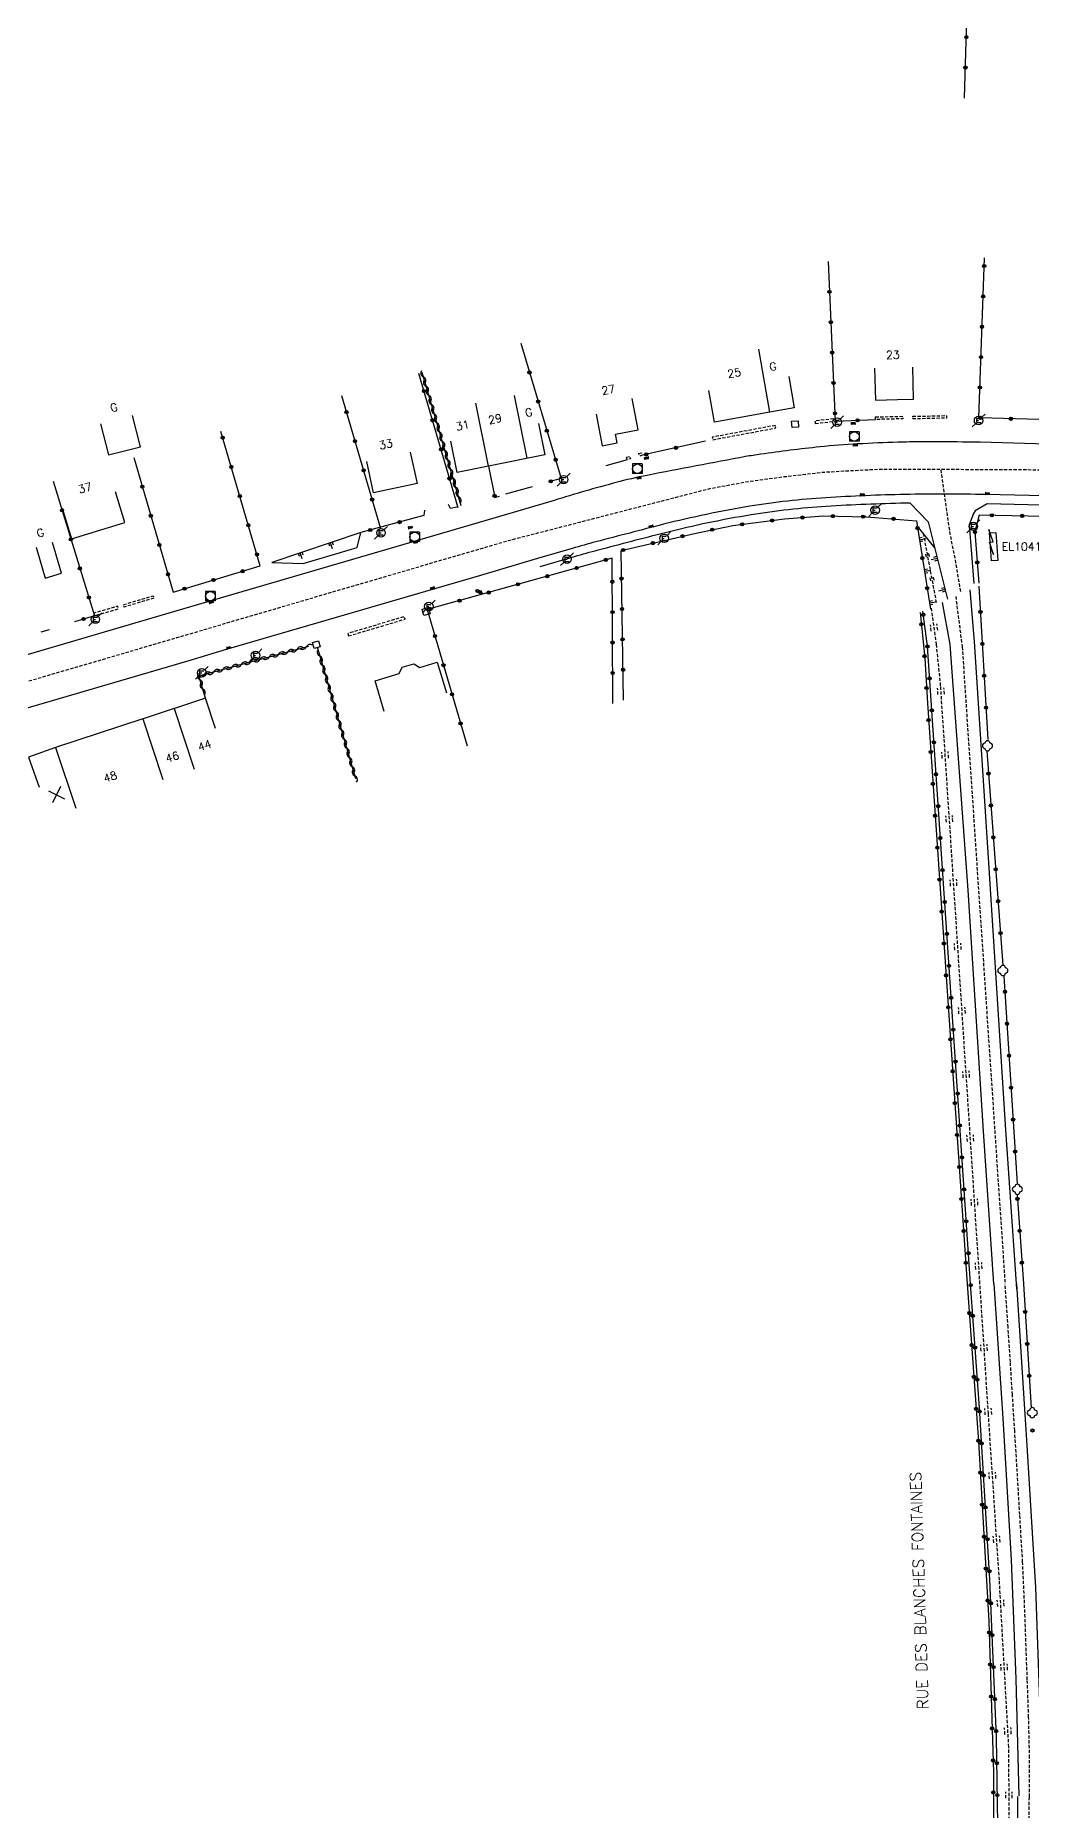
# Model space of a CAD drawing. Header units: millimetres. Extents: x 115000 to 116000, y 129000 to 130000.
# Drawn here: x 115248.2 to 115403.8, y 129167.7 to 129445 of the extents above; entities that cross this region are included whole.
import ezdxf
from ezdxf.enums import TextEntityAlignment as Align

# ---------------------------------------------------------------- set-up
doc = ezdxf.new("R2010")
doc.units = ezdxf.units.MM
doc.linetypes.add('DASHED', pattern=[0.75, 0.5, -0.25])
doc.layers.get('0').update_dxf_attribs({"linetype": 'CONTINUOUS'})
for name, color, linetype in [('21', 7, 'CONTINUOUS'), ('W0001', 6, 'DASHED'), ('W0008', 7, 'CONTINUOUS'), ('W0100', 7, 'CONTINUOUS'), ('W0112', 1, 'DASHED'), ('W0211', 2, 'CONTINUOUS'), ('W0220', 5, 'DASHED'), ('W0300', 7, 'CONTINUOUS'), ('W0310', 3, 'CONTINUOUS'), ('W0322', 7, 'CONTINUOUS'), ('W0400', 7, 'CONTINUOUS'), ('W0420', 7, 'CONTINUOUS'), ('W0471', 7, 'CONTINUOUS'), ('W0851', 7, 'CONTINUOUS'), ('W0984', 7, 'CONTINUOUS'), ('W0989', 7, 'CONTINUOUS'), ('W0991', 7, 'CONTINUOUS'), ('W1102', 7, 'CONTINUOUS')]:
    doc.layers.add(name, color=color, linetype=linetype)
doc.styles.get("Standard").update_dxf_attribs({"font": 'romans.shx', "width": 0.85})

# ---------------------------------------------------------------- blocks, each defined once
blk = doc.blocks.new('t220o')
at = {"color": 0, "linetype": 'Continuous'}
for p, q in [((-0.25, 0.25), (0.25, 0.25)), ((-0.25, -0.25), (0.25, -0.25))]:
    blk.add_line(p, q, dxfattribs=at)
blk = doc.blocks.new('t310o')
at = {"color": 0, "linetype": 'Continuous'}
for centre, start, end in [((-0.5, 0.38), 216.8699, 323.1304), ((0.5, -0.37), 36.8699, 143.1303)]:
    blk.add_arc(centre, 0.625, start, end, dxfattribs=at)
blk = doc.blocks.new('t322o')
at = {"color": 0, "linetype": 'Continuous'}
for radius in [0.25, 0.15]:
    blk.add_circle((0, 0), radius, dxfattribs=at)
blk = doc.blocks.new('t991o')
at = {"color": 0, "linetype": 'Continuous'}
for p, q in [((-1, 1), (1, -1)), ((-1, -1), (1, 1))]:
    blk.add_line(p, q, dxfattribs=at)
blk = doc.blocks.new('t211o')
at = {"color": 0, "linetype": 'Continuous'}
for p, q in [((-0.29, 0.5), (-0.29, 0)), ((0, 1), (0, 0)), ((0.29, 0.5), (0.29, 0))]:
    blk.add_line(p, q, dxfattribs=at)
blk = doc.blocks.new('T471')
for p, q in [((-0.333334, 0.333334), (-0.333334, -0.333334)), ((-0.333334, 0.333334), (0.333334, 0.333334)), ((-0.333334, 0), (0, 0)), ((0.500001, 0.500001), (1.000002, 1.000002)), ((-0.500001, -0.500001), (-1.000002, -1.000002)), ((-0.333334, -0.333334), (0.333334, -0.333334))]:
    blk.add_line(p, q)
blk.add_ellipse((0, 0), major_axis=(0.471405, 0.471405), ratio=1, start_param=5.4977871438, end_param=11.780972451)
blk = doc.blocks.new('t112o')
at = {"color": 0, "linetype": 'Continuous'}
for p, q in [((-0.5, 0.5), (0.5, 0.5)), ((-0.5, -0.5), (-0.5, 0.5)), ((0.5, 0.5), (0.5, -0.5)), ((0.5, -0.5), (-0.5, -0.5))]:
    blk.add_line(p, q, dxfattribs=at)
blk = doc.blocks.new('T400')
for p, q in [((-0.15, 0.3), (0.15, 0.3)), ((-0.15, -0.25), (-0.15, 0.3)), ((-0.15, 0.15), (0.15, 0.15)), ((-0.15, 0), (0.15, 0)), ((0.15, 0.3), (0.15, -0.25)), ((-0.15, -0.15), (0.15, -0.15)), ((-0.15, -0.25), (-0.15, -0.3)), ((-0.15, -0.3), (0.15, -0.3)), ((0.15, -0.3), (0.15, -0.25))]:
    blk.add_line(p, q)
blk = doc.blocks.new('T420')
for p, q in [((0.75, 0.75), (-0.75, 0.75)), ((-0.75, 0.75), (-0.75, -0.75)), ((0.75, 0.75), (0.75, -0.75)), ((0.75, -0.75), (-0.75, -0.75))]:
    blk.add_line(p, q)
blk.add_ellipse((0, 0), major_axis=(-0.53, 0.53), ratio=1, start_param=3.926991, end_param=10.210176)
blk = doc.blocks.new('T851')
for p, q in [((-0.25, -0.15), (0, 0.32)), ((0, 0.32), (0.25, -0.15)), ((-0.25, -0.15), (0.25, -0.15))]:
    blk.add_line(p, q)
for major_axis in [(-0.106, 0.106), (-0.0354, 0.0354), (-0.0236, 0.0236)]:
    blk.add_ellipse((0, 0), major_axis=major_axis, ratio=1, start_param=3.926991, end_param=10.210176)
blk = doc.blocks.new('TP06')
at = {"layer": 'W0220', "color": 0}
for p, q in [((-0.5, 0.5), (0.5, 0.5)), ((-0.5, -0.5), (0.5, -0.5))]:
    blk.add_line(p, q, dxfattribs=at)
blk = doc.blocks.new('OH01')
at = {"layer": 'W0322', "color": 0}
for radius in [0.25, 0.15]:
    blk.add_circle((0, 0), radius, dxfattribs=at)
blk = doc.blocks.new('TP10')
at = {"layer": 'W0300', "color": 0}
for centre, start, end in [((-0.4, 0), 90, 270), ((0, 0.4), 0, 180), ((0.4, 0), 270, 90), ((0, -0.4), 180, 360)]:
    blk.add_arc(centre, 0.4, start, end, dxfattribs=at)
blk = doc.blocks.new('BB04')
at = {"layer": '21', "color": 0}
for p, q in [((0.45, 1.5), (-0.45, 0)), ((-0.45, 0), (0.45, 0)), ((0.45, 0), (-0.45, -1.5)), ((0.26, 1.3), (0.45, 1.5)), ((0.36, 1.24), (0.26, 1.3)), ((0.45, 1.5), (0.36, 1.24)), ((-0.45, -1.5), (-0.36, -1.24)), ((-0.26, -1.3), (-0.45, -1.5)), ((-0.36, -1.24), (-0.26, -1.3))]:
    blk.add_line(p, q, dxfattribs=at)

msp = doc.modelspace()

# ---------------------------------------------------------------- linework, layer by layer
at = {"layer": 'W0001', "flags": 128}
for points in [[(115000, 129233.59), (115011.81, 129237.27), (115030.58, 129245.11), (115058.15, 129259.07), (115086.31, 129273.41), (115110.47, 129285.7), (115139.91, 129300.72), (115161.67, 129311.82), (115184.29, 129323.18), (115196.16, 129328.48), (115208.11, 129332.64), (115226.85, 129338.24), (115247.03, 129344.14), (115270.28, 129350.95), (115286.77, 129355.79), (115322.12, 129366.13), (115353.56, 129374.24), (115359.61, 129375.35), (115365.27, 129376.1), (115371.38, 129376.81), (115380.28, 129377.29), (115403, 129377.2), (115417.57, 129376.83), (115433.29, 129376.36), (115440.57, 129376.16)], [(115392.78, 129358.16), (115391.94, 129363.21), (115391.14, 129367.17), (115389.72, 129377.25)]]:
    msp.add_lwpolyline(points, dxfattribs=at)
at = {"layer": 'W0001'}
for points in [[(115392, 129357.38), (115393.01, 129349.51), (115399.71, 129250)], [(115403.51, 129159.5), (115403.47, 129164.82), (115403.51, 129169.86), (115403.55, 129175.96), (115403.4, 129182.29), (115403.19, 129188.14), (115402.97, 129194.13), (115402.75, 129200.11), (115402.46, 129206.55), (115402.01, 129213.94), (115401.62, 129220.67), (115401.22, 129227.05), (115400.87, 129232.69), (115400.54, 129237.77), (115400.18, 129243.21), (115399.71, 129250)]]:
    msp.add_lwpolyline(points, dxfattribs=at)
at = {"layer": 'W0008', "flags": 128}
for points in [[(115416.67, 129380.86), (115395.83, 129381.46, 0.005211), (115393.07, 129381.51, 0.002204), (115386.53, 129381.53, 0.008085), (115382.98, 129381.47, 0.004561), (115376.7, 129381.21, 0.013544), (115370.78, 129380.74, 0.008621), (115361.52, 129379.6, 0.011068), (115359.16, 129379.22, 0.001694), (115343.77, 129376.3, 0.017956), (115338.9, 129375.17, 0.00893), (115329.24, 129372.39), (115319.67, 129369.58), (115271.19, 129355.39), (115239.54, 129346.13)], [(115414.76, 129372.91), (115396.69, 129373.3, 0.010344), (115384.12, 129373.31, 0.010469), (115371.7, 129372.8, 0.02512), (115359.82, 129371.46, 0.02181), (115346.34, 129368.65, 0.002321), (115335.78, 129365.91, 0.00658), (115332.07, 129364.87), (115326.67, 129363.29), (115317.76, 129360.68), (115278.02, 129349.08), (115272.19, 129347.33), (115243.14, 129338.83)], [(115327.04, 129362.04), (115332.44, 129363.62, -0.00658), (115336.11, 129364.65, -0.002321), (115346.66, 129367.39, -0.02181), (115360.03, 129370.18, -0.02512), (115371.78, 129371.5, -0.010469), (115384.14, 129372, -0.000555), (115384.81, 129372.01), (115387.71, 129369.05), (115390.73, 129356.95)]]:
    msp.add_lwpolyline(points, format="xyb", dxfattribs=at)
msp.add_lwpolyline([(115447.64, 129370.6), (115396.94, 129371.87), (115395.04, 129370.76), (115394.78, 129370.33), (115394.1, 129368.55), (115394.83, 129359.38)], dxfattribs=at)
at = {"layer": 'W0008'}
for points in [[(115401.48, 129250), (115399.85, 129274.08), (115397.34, 129313.3), (115394.93, 129350.32), (115394.28, 129358.4)], [(115389.87, 129356.42), (115391.06, 129349.89), (115393.88, 129311.52), (115396.29, 129273.87), (115397.92, 129250)], [(115397.98, 129250), (115399.37, 129229), (115400.67, 129206.87), (115401.42, 129188.27), (115401.84, 129170.01)], [(115401.51, 129250), (115403.13, 129224.75), (115404.46, 129202.55), (115405.32, 129178.84), (115405.21, 129169.92)], [(115401.56, 129249.17), (115401.51, 129250)], [(115401.65, 129169.93), (115401.81, 129149.35), (115402.61, 129088.1), (115403.03, 129069.53)]]:
    msp.add_lwpolyline(points, dxfattribs=at)
at = {"layer": 'W0100', "flags": 128}
for points in [[(115365.9, 129391.75), (115366.74, 129386.83), (115362.95, 129386.18), (115354.3, 129384.63), (115353.42, 129389.55)], [(115379.32, 129393.05), (115379.45, 129388.05), (115382.92, 129388.14), (115385.4, 129388.2), (115385.28, 129393.19)], [(115335.84, 129385.84), (115336.77, 129380.92), (115339.08, 129381.37), (115338.83, 129382.75), (115342.38, 129383.42), (115341.45, 129388.33)], [(115258.38, 129384.35), (115259.62, 129379.51), (115264.61, 129380.78), (115263.37, 129385.63)], [(115326.81, 129384.41), (115327.78, 129379.51), (115318.97, 129377.75), (115314.11, 129376.76), (115313.12, 129381.66)], [(115306.76, 129379.93), (115307.82, 129375.05), (115301.04, 129373.58), (115299.99, 129378.47)], [(115252.36, 129371.15), (115253.82, 129366.37), (115262.16, 129368.93), (115260.69, 129373.71)], [(115248.33, 129365.06), (115249.73, 129360.26), (115252.27, 129361.01), (115250.87, 129365.81)], [(115302.68, 129339.43), (115301.26, 129344.22), (115305.02, 129345.33), (115305.52, 129346.35), (115307.34, 129346.86), (115308.27, 129346.29), (115310.95, 129347.11), (115312.41, 129342.32)], [(115276.34, 129336.75), (115274.77, 129341.5), (115265.02, 129338.28), (115264.98, 129338.27), (115251.31, 129333.77), (115247.1, 129332.29), (115248.76, 129327.57)]]:
    msp.add_lwpolyline(points, dxfattribs=at)
msp.add_lwpolyline([(115398.57, 129362.99), (115397.58, 129362.92), (115397.26, 129367.3), (115398.25, 129367.37)], close=True, dxfattribs=at)
at = {"layer": 'W0112', "flags": 128}
for points in [[(115370.05, 129384.42), (115373.18, 129384.74), (115373.14, 129385.14), (115370.01, 129384.81)], [(115379.47, 129385.43), (115383.74, 129385.53), (115383.75, 129385.13), (115379.48, 129385.03)], [(115385.29, 129385.52), (115390.57, 129385.63), (115390.58, 129385.23), (115385.3, 129385.12)], [(115363.82, 129384.1), (115353.94, 129382.26), (115354.01, 129381.86), (115363.89, 129383.7)], [(115342.45, 129379.69), (115342.89, 129379.81), (115343, 129379.43), (115342.57, 129379.3)], [(115340.56, 129379.13), (115341.1, 129379.27), (115341.2, 129378.88), (115340.66, 129378.74)], [(115261.97, 129356.11), (115266.6, 129357.49), (115266.72, 129357.11), (115262.08, 129355.73)], [(115257.3, 129354.75), (115257.41, 129354.37), (115261.16, 129355.45), (115261.05, 129355.84)], [(115297.13, 129351.21), (115305.96, 129353.84), (115305.85, 129354.23), (115297.02, 129351.59)]]:
    msp.add_lwpolyline(points, close=True, dxfattribs=at)
at = {"layer": 'W0211', "flags": 128}
msp.add_lwpolyline([(115388.72, 129364.98), (115385.98, 129368.42)], dxfattribs=at)
msp.add_lwpolyline([(115299.06, 129367.37), (115285.14, 129362.7), (115290.02, 129362.54), (115298.47, 129365.04)], close=True, dxfattribs=at)
at = {"layer": 'W0220', "flags": 128}
msp.add_lwpolyline([(115389.01, 129356.43), (115386.99, 129367.16)], dxfattribs=at)
at = {"layer": 'W0220'}
for points in [[(115395.79, 129250), (115389.65, 129343.43), (115388.99, 129349.86), (115388.2, 129355.67)], [(115400.71, 129122.65), (115400.46, 129149.73), (115400.3, 129177.63), (115398.82, 129203.75), (115397.11, 129229.72), (115395.79, 129250)]]:
    msp.add_lwpolyline(points, dxfattribs=at)
at = {"layer": 'W0310', "flags": 128}
for points in [[(115314.73, 129371.54), (115308.61, 129392.38)], [(115274.75, 129341.49), (115273.74, 129344.96), (115290.93, 129349.61)], [(115292.21, 129349.51), (115298.22, 129328.94)]]:
    msp.add_lwpolyline(points, dxfattribs=at)
at = {"layer": 'W0322', "flags": 128}
for points in [[(115393.38, 129435.25), (115394.11, 129460.24), (115377.46, 129460.73)], [(115395.61, 129385.27), (115396.5, 129410.26)], [(115372.06, 129409.72), (115373.18, 129384.74), (115379.48, 129385.03)], [(115324.02, 129396.93), (115330.35, 129375.81), (115328.4, 129375.27)], [(115422.05, 129394.16), (115422.33, 129390.42), (115421.99, 129388.71), (115421.15, 129387.16), (115419.73, 129385.84), (115417.98, 129385.04), (115415.97, 129384.72), (115395.83, 129385.27)], [(115314.25, 129371.24), (115308.1, 129392.23)], [(115302.15, 129367.96), (115296.07, 129388.71)], [(115263.55, 129379.09), (115269.71, 129358.06), (115283.33, 129362.15), (115277.17, 129383.17)], [(115352.91, 129381.65), (115343, 129379.43)], [(115319.01, 129377.76), (115319.99, 129372.84), (115320.72, 129373.03)], [(115340.66, 129378.74), (115337.32, 129377.79)], [(115250.95, 129375.38), (115257.41, 129354.37), (115254.31, 129353.43)], [(115325.84, 129374.53), (115321.66, 129373.34)], [(115314.03, 129371.34), (115313.03, 129371.13), (115312.75, 129371.73)], [(115308.97, 129370.84), (115308.87, 129370.02), (115299.06, 129367.37)], [(115340.11, 129341.18), (115339.7, 129364.56), (115351.18, 129367.24), (115357.15, 129368.47), (115365.23, 129369.49), (115371.36, 129369.95), (115378.08, 129369.84), (115385.85, 129369.22), (115388.07, 129355.37)], [(115440.39, 129369.06), (115416.02, 129369.68), (115395.65, 129370.1), (115395, 129367.46), (115395.61, 129359.47)], [(115338.4, 129340.68), (115338.34, 129363.38), (115309.43, 129355.32), (115315.65, 129334.02)], [(115249.08, 129351.83), (115250.4, 129352.22)]]:
    msp.add_lwpolyline(points, dxfattribs=at)
at = {"layer": 'W0322'}
for points in [[(115395.63, 129359.01), (115397.03, 129335.01)], [(115386.43, 129354.87), (115387.16, 129347.72), (115387.58, 129340.7), (115393.81, 129250)], [(115394.31, 129250), (115387.58, 129349.64), (115386.88, 129355.07)], [(115396.85, 129333.28), (115399.38, 129299.8)], [(115399.54, 129298.06), (115401.6, 129265.68)], [(115401.6, 129263.94), (115402.59, 129250)], [(115393.81, 129250), (115395.56, 129225.35), (115397.19, 129197.28), (115397.89, 129173.65), (115397.89, 129155.54)], [(115398.75, 129155.31), (115398.36, 129179.17), (115397.35, 129203.81), (115395.71, 129230.63), (115394.31, 129250)], [(115402.59, 129250), (115403.81, 129230.63)]]:
    msp.add_lwpolyline(points, dxfattribs=at)
at = {"layer": 'W1102', "flags": 128}
for points in [[(115362.95, 129386.18), (115361.23, 129396.03)], [(115325.02, 129378.96), (115323.07, 129388.76)], [(115318.97, 129377.75), (115317.02, 129387.56)], [(115264.98, 129338.27), (115268.11, 129328.78)], [(115269.86, 129339.88), (115272.99, 129330.39)], [(115251.31, 129333.77), (115254.53, 129324.3)]]:
    msp.add_lwpolyline(points, dxfattribs=at)

# ---------------------------------------------------------------- block references
at = {"layer": 'W0100', "xscale": 0.6497416474740021, "yscale": -1.322760351569741, "zscale": 0.6497416474740021, "rotation": 2.242908749117674}
msp.add_blockref('BB04', (115397.55, 129365.89), dxfattribs=at)
at = {"layer": 'W0112'}
for p, rotation in [((115366.9, 129384.29), 4.679486973432553), ((115309.26, 129355.02), 195.1071030703651), ((115292.09, 129349.85), 196.4898546975278)]:
    msp.add_blockref('t112o', p, dxfattribs=dict(at, rotation=rotation))
at = {"layer": 'W0211'}
for p, rotation in [((115294.32, 129365.78), 198.5275165866528), ((115386.33, 129366.2), 279.0920840181267), ((115289.58, 129364.19), 198.5275165866528), ((115389.13, 129363.37), 103.9990984163502), ((115387.12, 129361.27), 279.0920840181103), ((115390.33, 129358.52), 103.9990984163744), ((115387.91, 129356.33), 279.0920840180938)]:
    msp.add_blockref('t211o', p, dxfattribs=dict(at, rotation=rotation))
at = {"layer": 'W0220'}
for name, p, rotation in [('t220o', (115387.62, 129363.8), 100.695890685173), ('t220o', (115388.32, 129360.11), 100.695890685173), ('TP06', (115388.62, 129352.53), 97.71731849911507), ('TP06', (115389.7, 129342.59), 93.75748934616946), ('TP06', (115390.36, 129332.61), 93.75748934616946), ('TP06', (115391.01, 129322.64), 93.75748934616946), ('TP06', (115391.67, 129312.66), 93.75748934616946), ('TP06', (115392.33, 129302.68), 93.75748934616946), ('TP06', (115392.98, 129292.7), 93.75748934616946), ('TP06', (115393.64, 129282.72), 93.75748934616946), ('TP06', (115394.29, 129272.74), 93.75748934616946), ('TP06', (115394.95, 129262.77), 93.75748934616946), ('TP06', (115395.6, 129252.79), 93.75748934616946), ('TP06', (115396.44, 129240.02), 93.73779908726118), ('TP06', (115397.09, 129230.04), 93.73779908726118), ('TP06', (115397.75, 129220.06), 93.77314137496404), ('TP06', (115398.4, 129210.09), 93.77314137496404), ('TP06', (115399.03, 129200.11), 93.24045132475948), ('TP06', (115399.59, 129190.12), 93.24045132475948), ('TP06', (115400.16, 129180.14), 93.24045132475948), ('TP06', (115400.34, 129170.14), 90.3195868666473)]:
    msp.add_blockref(name, p, dxfattribs=dict(at, rotation=rotation))
at = {"layer": 'W0300'}
for p in [(115396.97, 129334.05), (115399.37, 129298.94), (115401.64, 129264.77), (115403.97, 129229.86)]:
    msp.add_blockref('TP10', p, dxfattribs=at)
at = {"layer": 'W0310'}
for p, rotation in [((115308.81, 129391.68), 106.3677877464066), ((115309.24, 129390.24), 106.3677877464066), ((115309.66, 129388.81), 106.3677877464066), ((115310.08, 129387.37), 106.3677877464066), ((115310.5, 129385.93), 106.3677877464066), ((115310.93, 129384.49), 106.3677877464066), ((115311.35, 129383.05), 106.3677877464066), ((115311.77, 129381.61), 106.3677877464066), ((115312.19, 129380.17), 106.3677877464066), ((115312.62, 129378.73), 106.3677877464066), ((115313.04, 129377.29), 106.3677877464066), ((115313.46, 129375.85), 106.3677877464066), ((115313.89, 129374.41), 106.3677877464066), ((115314.31, 129372.97), 106.3677877464066), ((115287.62, 129348.72), 15.13055614698577), ((115289.07, 129349.11), 15.13055614698577), ((115290.52, 129349.5), 15.13055614698577), ((115292.63, 129348.07), 286.2744782530498), ((115277.49, 129345.97), 15.13055614698577), ((115278.94, 129346.37), 15.13055614698577), ((115280.38, 129346.76), 15.13055614698577), ((115281.83, 129347.15), 15.13055614698577), ((115283.28, 129347.54), 15.13055614698577), ((115284.73, 129347.93), 15.13055614698577), ((115286.18, 129348.32), 15.13055614698577), ((115293.05, 129346.63), 286.2744782530498), ((115293.47, 129345.19), 286.2744782530498), ((115273.91, 129344.37), 106.2744782530588), ((115274.59, 129345.19), 15.13055614698577), ((115274.33, 129342.93), 106.2744782530588), ((115276.04, 129345.58), 15.13055614698577), ((115293.89, 129343.75), 286.2744782530498), ((115294.31, 129342.31), 286.2744782530498), ((115294.73, 129340.87), 286.2744782530498), ((115295.15, 129339.43), 286.2744782530498), ((115295.57, 129337.99), 286.2744782530498), ((115296, 129336.55), 286.2744782530498), ((115296.42, 129335.11), 286.2744782530498), ((115296.84, 129333.67), 286.2744782530498), ((115297.26, 129332.23), 286.2744782530498), ((115297.68, 129330.79), 286.2744782530498), ((115298.1, 129329.35), 286.2744782530498)]:
    msp.add_blockref('t310o', p, dxfattribs=dict(at, rotation=rotation))
at = {"layer": 'W0322'}
for name, p, rotation in [('t322o', (115393.66, 129444.75), 88.31178509214925), ('t322o', (115393.52, 129440), 88.31178509214925), ('t322o', (115396.46, 129409), 87.95463561669514), ('t322o', (115372.27, 129404.97), 272.5762660621667), ('t322o', (115396.29, 129404.26), 87.95463561669514), ('t322o', (115372.49, 129400.22), 272.5762660621667), ('t322o', (115396.12, 129399.51), 87.95463561669514), ('t322o', (115372.7, 129395.48), 272.5762660621667), ('t322o', (115395.95, 129394.76), 87.95463561669514), ('t322o', (115325.39, 129392.38), 286.6870707805663), ('t322o', (115372.91, 129390.73), 272.5762660621667), ('t322o', (115308.91, 129389.47), 106.3301115600367), ('t322o', (115326.75, 129387.83), 286.6870707805663), ('t322o', (115395.78, 129390.02), 87.95463561669514), ('t322o', (115296.8, 129386.19), 106.3301115600563), ('t322o', (115310.24, 129384.91), 106.3301115600367), ('t322o', (115373.13, 129385.99), 272.5762660621667), ('t322o', (115376.68, 129384.9), 2.576266062261289), ('t322o', (115395.88, 129385.27), 178.4486790490982), ('t322o', (115400.63, 129385.14), 178.4486790490982), ('t322o', (115277.46, 129382.18), 106.3301115600521), ('t322o', (115328.11, 129383.28), 286.6870707805663), ('t322o', (115298.14, 129381.64), 106.3301115600563), ('t322o', (115311.58, 129380.35), 106.3301115600367), ('t322o', (115343.64, 129379.57), 192.6494807713118), ('t322o', (115348.28, 129380.61), 192.6494807713118), ('t322o', (115278.8, 129377.62), 106.3301115600521), ('t322o', (115299.48, 129377.08), 106.3301115600563), ('t322o', (115329.48, 129378.73), 286.6870707805663), ('t322o', (115264.89, 129374.53), 286.3301115600522), ('t322o', (115312.91, 129375.8), 106.3301115600367), ('t322o', (115328.71, 129375.36), 195.5459535028351), ('t322o', (115252.35, 129370.84), 287.0835077656572), ('t322o', (115280.13, 129373.07), 106.3301115600521), ('t322o', (115300.81, 129372.52), 106.3301115600563), ('t322o', (115319.94, 129373.1), 281.2762316773725), ('t322o', (115266.23, 129369.97), 286.3301115600522), ('t322o', (115281.47, 129368.51), 106.3301115600521), ('t322o', (115305.09, 129369), 195.1412892754286), ('t322o', (115358.62, 129368.65), 7.217452436215035), ('t322o', (115363.33, 129369.25), 7.217452436215035), ('t322o', (115368.06, 129369.7), 4.244374504430197), ('t322o', (115372.8, 129369.92), 359.1073541816879), ('t322o', (115377.55, 129369.85), 359.1073541816879), ('t322o', (115382.29, 129369.51), 355.4430928441556), ('t322o', (115397.65, 129370.06), 178.8177955293501), ('t322o', (115402.4, 129369.96), 178.8177955293501), ('t322o', (115253.74, 129366.3), 287.0835077656572), ('t322o', (115267.56, 129365.41), 286.3301115600522), ('t322o', (115300.5, 129367.76), 195.1412892754286), ('t322o', (115344.68, 129365.72), 13.144078847892), ('t322o', (115349.31, 129366.8), 13.144078847892), ('t322o', (115353.95, 129367.81), 11.61543310413825), ('t322o', (115386.04, 129368.06), 279.0920840181162), ('t322o', (115395.01, 129367.43), 274.3500610856506), ('t322o', (115282.81, 129363.95), 106.3301115600521), ('t322o', (115337.33, 129363.09), 195.5737849882975), ('t322o', (115340.06, 129364.64), 13.144078847892), ('t322o', (115386.79, 129363.37), 279.0920840181162), ('t322o', (115395.37, 129362.7), 274.3500610856506), ('t322o', (115255.14, 129361.76), 287.0835077656572), ('t322o', (115268.9, 129360.85), 286.3301115600522), ('t322o', (115276.03, 129359.96), 16.69836811369067), ('t322o', (115280.58, 129361.32), 16.69836811369067), ('t322o', (115328.18, 129360.54), 195.5737849882975), ('t322o', (115332.76, 129361.82), 195.5737849882975), ('t322o', (115339.78, 129360.18), 90.99411973595352), ('t322o', (115256.54, 129357.22), 287.0835077656572), ('t322o', (115271.48, 129358.59), 16.69836811369067), ('t322o', (115317.28, 129358.24), 45.40768955973526), ('t322o', (115319.03, 129357.99), 195.5737849882975), ('t322o', (115323.6, 129359.27), 195.5737849882975), ('t322o', (115338.35, 129359.68), 90.14676199847374), ('t322o', (115387.54, 129358.68), 279.0920840181162), ('t322o', (115309.88, 129355.44), 195.5737849882975), ('t322o', (115314.45, 129356.72), 195.5737849882975), ('t322o', (115338.37, 129354.93), 90.14676199847374), ('t322o', (115339.86, 129355.43), 90.99411973595352), ('OH01', (115386.95, 129354.52), 97.34613987194068), ('OH01', (115395.86, 129354.97), 273.3543969445592), ('t322o', (115255.72, 129353.86), 196.7535000043835), ('OH01', (115386.62, 129353.04), 275.8230990259744), ('t322o', (115310.63, 129351.2), 286.2744782530806), ('t322o', (115338.38, 129350.18), 90.14676199847374), ('t322o', (115339.94, 129350.68), 90.99411973595352), ('OH01', (115387.58, 129349.56), 93.8677587419415), ('OH01', (115396.16, 129349.98), 273.3543969445592), ('t322o', (115311.96, 129346.64), 286.2744782530806), ('OH01', (115387.12, 129348.06), 275.8230990259744), ('t322o', (115338.39, 129345.43), 90.14676199847374), ('t322o', (115340.03, 129345.93), 90.99411973595352), ('OH01', (115387.92, 129344.57), 93.8677587419415), ('OH01', (115396.45, 129344.99), 273.3543969445592), ('t322o', (115313.29, 129342.09), 286.2744782530806), ('OH01', (115387.43, 129343.07), 273.4108138573245), ('OH01', (115387.76, 129338.08), 273.9317580729945), ('OH01', (115388.26, 129339.59), 93.8677587419415), ('OH01', (115396.74, 129340), 273.3543969445592), ('t322o', (115314.63, 129337.53), 286.2744782530806), ('OH01', (115388.1, 129333.09), 273.9317580729945), ('OH01', (115388.59, 129334.6), 93.8677587419415), ('OH01', (115388.93, 129329.61), 93.8677587419415), ('OH01', (115397.12, 129329.71), 274.3215837610056), ('OH01', (115388.44, 129328.11), 273.9317580729945), ('OH01', (115389.27, 129324.62), 93.8677587419415), ('OH01', (115397.5, 129324.73), 274.3215837610056), ('OH01', (115388.78, 129323.12), 273.9317580729945), ('OH01', (115389.6, 129319.63), 93.8677587419415), ('OH01', (115397.88, 129319.74), 274.3215837610056), ('OH01', (115389.13, 129318.13), 273.9317580729945), ('OH01', (115389.47, 129313.14), 273.9317580729945), ('OH01', (115389.94, 129314.64), 93.8677587419415), ('OH01', (115398.25, 129314.76), 274.3215837610056), ('OH01', (115389.81, 129308.15), 273.9317580729945), ('OH01', (115390.28, 129309.65), 93.8677587419415), ('OH01', (115398.63, 129309.77), 274.3215837610056), ('OH01', (115390.62, 129304.67), 93.8677587419415), ('OH01', (115399.01, 129304.78), 274.3215837610056), ('OH01', (115390.16, 129303.16), 273.9317580729945), ('OH01', (115390.95, 129299.68), 93.8677587419415), ('OH01', (115390.5, 129298.18), 273.9317580729945), ('OH01', (115391.29, 129294.69), 93.8677587419415), ('OH01', (115399.7, 129295.62), 273.6332026202312), ('OH01', (115390.84, 129293.19), 273.9317580729945), ('OH01', (115400.01, 129290.63), 273.6332026202312), ('OH01', (115391.18, 129288.2), 273.9317580729945), ('OH01', (115391.63, 129289.7), 93.8677587419415), ('OH01', (115400.33, 129285.64), 273.6332026202312), ('OH01', (115391.53, 129283.21), 273.9317580729945), ('OH01', (115391.97, 129284.71), 93.8677587419415), ('OH01', (115392.3, 129279.72), 93.8677587419415), ('OH01', (115400.65, 129280.65), 273.6332026202312), ('OH01', (115391.87, 129278.22), 273.9317580729945), ('OH01', (115392.64, 129274.73), 93.8677587419415), ('OH01', (115400.97, 129275.66), 273.6332026202312), ('OH01', (115392.21, 129273.24), 273.9317580729945), ('OH01', (115392.98, 129269.74), 93.8677587419415), ('OH01', (115401.28, 129270.67), 273.6332026202312), ('OH01', (115392.56, 129268.25), 273.9317580729945), ('OH01', (115392.9, 129263.26), 273.9317580729945), ('OH01', (115393.31, 129264.76), 93.8677587419415), ('OH01', (115401.65, 129263.27), 274.0496926735203), ('OH01', (115393.24, 129258.27), 273.9317580729945), ('OH01', (115393.65, 129259.77), 93.8677587419415), ('OH01', (115402, 129258.28), 274.0496926735203), ('OH01', (115393.99, 129254.78), 93.8677587419415), ('OH01', (115393.58, 129253.28), 273.9317580729945), ('OH01', (115402.35, 129253.3), 274.0496926735203), ('OH01', (115394.33, 129249.79), 93.8677587419415), ('OH01', (115394.13, 129245.43), 274.0555659767618), ('OH01', (115394.67, 129245.01), 94.13652132411754), ('OH01', (115402.86, 129245.6), 273.6093180814872), ('OH01', (115403.18, 129240.61), 273.6093180814872), ('OH01', (115394.49, 129240.44), 274.0555659767618), ('OH01', (115395.03, 129240.03), 94.13652132411754), ('OH01', (115394.84, 129235.46), 274.0555659767618), ('OH01', (115395.39, 129235.04), 94.13652132411754), ('OH01', (115403.49, 129235.62), 273.6093180814872), ('OH01', (115395.19, 129230.47), 274.0555659767618), ('OH01', (115395.75, 129230.05), 93.48753769530094), ('OH01', (115403.99, 129227.08), 273.2147191359953), ('OH01', (115395.55, 129225.48), 274.0555659767618), ('OH01', (115396.05, 129225.06), 93.48753769530094), ('OH01', (115395.84, 129220.49), 273.3333117277265), ('OH01', (115396.36, 129220.07), 93.48753769530094), ('OH01', (115396.13, 129215.5), 273.3333117277265), ('OH01', (115396.66, 129215.08), 93.48753769530094), ('OH01', (115396.42, 129210.51), 273.3333117277265), ('OH01', (115396.97, 129210.09), 93.48753769530094), ('OH01', (115396.71, 129205.51), 273.3333117277265), ('OH01', (115397.27, 129205.1), 93.48753769530094), ('OH01', (115397, 129200.52), 273.3333117277265), ('OH01', (115397.5, 129200.1), 92.3512315759019), ('OH01', (115397.24, 129195.53), 271.6978421762667), ('OH01', (115397.71, 129195.11), 92.3512315759019), ('OH01', (115397.39, 129190.53), 271.6978421762667), ('OH01', (115397.91, 129190.11), 92.3512315759019), ('OH01', (115397.54, 129185.53), 271.6978421762667), ('OH01', (115398.12, 129185.12), 92.3512315759019), ('OH01', (115397.69, 129180.54), 271.6978421762667), ('OH01', (115398.32, 129180.12), 92.3512315759019), ('OH01', (115397.84, 129175.54), 271.6978421762667), ('OH01', (115398.43, 129175.12), 90.93422088714168), ('OH01', (115397.89, 129170.54), 270), ('OH01', (115398.51, 129170.12), 90.93422088714168)]:
    msp.add_blockref(name, p, dxfattribs=dict(at, rotation=rotation))
at = {"layer": 'W0400'}
for p, rotation in [((115376.01, 129384.41), 92.84343427116109), ((115376.34, 129381.04), 93.13069727707244), ((115343.7, 129378.99), 99.00718166324816), ((115342.54, 129375.89), 101.9996486715), ((115377.38, 129373.25), 272.4378338060238), ((115396.95, 129373.44), 268.76651851321), ((115306.75, 129368.16), 284.2393285871293), ((115344.43, 129368.32), 104.3841950754376), ((115307.6, 129365.88), 106.3301115599608), ((115310.26, 129358.65), 106.2744782530693), ((115275.62, 129356.51), 286.3301115601006), ((115278.39, 129349.34), 286.2744782531803)]:
    msp.add_blockref('T400', p, dxfattribs=dict(at, rotation=rotation))
at = {"layer": 'W0420'}
for p in [(115376.15, 129382.37), (115342.26, 129377.33), (115307.45, 129366.7), (115275.54, 129357.43)]:
    msp.add_blockref('T420', p, dxfattribs=at)
at = {"layer": 'W0471'}
for p in [(115373.48, 129384.61), (115395.58, 129384.87), (115330.74, 129375.63), (115379.41, 129370.87), (115394.76, 129368.33), (115302.2, 129367.33), (115346.44, 129366.46), (115331.26, 129363.2), (115257.56, 129353.8), (115309.67, 129355.81), (115282.58, 129348.18), (115274.19, 129345.44)]:
    msp.add_blockref('T471', p, dxfattribs=at)
at = {"layer": 'W0851'}
msp.add_blockref('T851', (115317.75, 129358.06), dxfattribs=at)
at = {"layer": 'W0991', "rotation": 288.7143777613015}
msp.add_blockref('t991o', (115251.49, 129326.41), dxfattribs=at)

# ---------------------------------------------------------------- texts
at = {"layer": 'W0984'}
msp.add_text('EL1041', height=1.25, dxfattribs=at).set_placement((115402.3, 129365.16), align=Align.MIDDLE)
at = {"layer": 'W0989'}
msp.add_text('RUE DES BLANCHES FONTAINES', height=1.75, rotation=91.7921, dxfattribs=at).set_placement((115386.29, 129202.07), align=Align.MIDDLE)
at = {"layer": 'W0991'}
for s, rotation, p in [('G', 10.1538, (115363.44, 129393.3)), ('23', 1.3388, (115382.18, 129395.12)), ('25', 10.1538, (115357.4, 129392.3)), ('27', 10.6556, (115337.72, 129389.67)), ('G', 17.0835, (115260.45, 129386.9)), ('29', 12.1838, (115320.02, 129385.1)), ('G', 12.1838, (115325.27, 129386.14)), ('31', 12.1838, (115314.94, 129384.1)), ('33', 12.1838, (115302.95, 129381.16)), ('37', 17.0835, (115255.94, 129374.34)), ('G', 16.7677, (115248.96, 129367.32)), ('46', 18.2452, (115269.57, 129332.32)), ('44', 18.2452, (115274.62, 129334.11)), ('48', 18.2452, (115259.88, 129329.22))]:
    msp.add_text(s, height=1.25, rotation=rotation, dxfattribs=at).set_placement(p, align=Align.MIDDLE)

doc.saveas('drawing.dxf')
